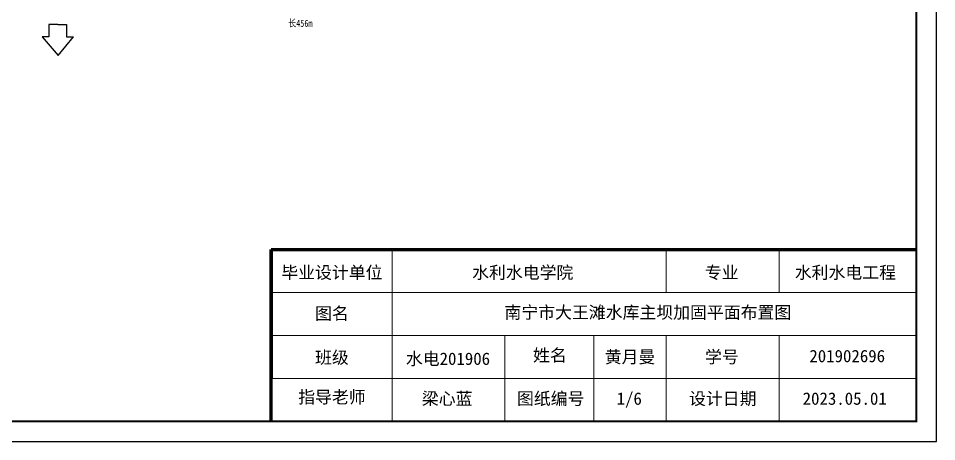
# Model space of a CAD drawing. Header units: millimetres. Extents: x 2456 to 5353, y 685 to 1986.
# Drawn here: x 4850.2 to 5302.1, y 698.3 to 906.8 of the extents above; entities that cross this region are included whole.
import ezdxf
from ezdxf.enums import TextEntityAlignment as Align

# ---------------------------------------------------------------- set-up
doc = ezdxf.new("R2010")
doc.units = ezdxf.units.MM
doc.layers.get('0').update_dxf_attribs({"color": 10})
for name, color, linetype in [('0-外框', 6, 'Continuous'), ('2文字', 7, 'Continuous'), ('5C 大坝标注', 7, 'Continuous'), ('DSX', 8, 'Continuous'), ('图框', 7, 'Continuous')]:
    doc.layers.add(name, color=color, linetype=linetype)
doc.styles.add('HT', font='', dxfattribs={"width": 0.8})
doc.styles.add('宋体', font='')
doc.styles.get('HT').set_extended_font_data('SimHei')
doc.styles.get('宋体').set_extended_font_data('SimSun')

msp = doc.modelspace()

# ---------------------------------------------------------------- linework, layer by layer
at = {"color": 0, "linetype": 'ByBlock', "lineweight": 70}
for p, q in [((4974.5968, 708.3151), (4974.5968, 792.993)), ((4974.5968, 792.993), (5292.1389, 792.993)), ((4974.5968, 792.993), (4974.5968, 771.8235)), ((4974.5968, 771.8235), (4974.5968, 750.6541)), ((4974.5968, 750.6541), (4974.5968, 729.4846))]:
    msp.add_line(p, q, dxfattribs=at)
at = {"color": 0, "linetype": 'ByBlock', "lineweight": 18}
for p, q in [((5034.1359, 708.3151), (5034.1359, 792.993)), ((5169.0913, 771.8235), (5169.0913, 792.993)), ((5224.6612, 771.8235), (5224.6612, 792.993)), ((4974.5968, 771.8235), (5292.1389, 771.8235)), ((4974.5968, 750.6541), (5292.1389, 750.6541)), ((5089.7058, 708.3151), (5089.7058, 750.6541)), ((5133.3678, 708.3151), (5133.3678, 750.6541)), ((5169.0913, 708.3151), (5169.0913, 750.6541)), ((5224.6612, 708.3151), (5224.6612, 750.6541)), ((4974.5968, 729.4846), (5292.1389, 729.4846))]:
    msp.add_line(p, q, dxfattribs=at)
at = {"layer": '0-外框', "color": 0}
msp.add_lwpolyline([(5302.1389, 698.3151), (5302.1389, 1292.3151), (4461.1389, 1292.3151), (4461.1389, 698.3151)], close=True, dxfattribs=at)
at = {"layer": 'DSX', "color": 0}
for p, q in [((4869.593, 903.67), (4865.2751, 903.67)), ((4865.2751, 903.67), (4865.2751, 897.5754)), ((4869.593, 903.67), (4865.2751, 903.67)), ((4865.2751, 903.67), (4865.2751, 897.5754)), ((4869.593, 903.67), (4873.9108, 903.67)), ((4869.593, 903.67), (4873.9108, 903.67)), ((4873.9108, 903.67), (4873.9108, 897.5754)), ((4873.9108, 903.67), (4873.9108, 897.5754)), ((4865.2751, 897.5754), (4861.8748, 897.5754)), ((4865.2751, 897.5754), (4861.8748, 897.5754)), ((4861.8748, 897.5754), (4869.7878, 888.5095)), ((4869.7878, 888.5095), (4877.3111, 897.5754)), ((4873.9108, 897.5754), (4877.3111, 897.5754)), ((4873.9108, 897.5754), (4877.3111, 897.5754))]:
    msp.add_line(p, q, dxfattribs=at)
at = {"layer": '图框', "color": 0}
msp.add_line((5292.1389, 708.3151), (5112.1389, 708.3151), dxfattribs=at)
at = {"layer": '图框', "color": 0, "const_width": 1}
msp.add_lwpolyline([(4486.1389, 708.3151), (4486.1389, 1282.3151), (5292.1389, 1282.3151), (5292.1389, 708.3151), (4486.1389, 708.3151)], dxfattribs=at)

# ---------------------------------------------------------------- texts
at = {"layer": '2文字', "color": 0, "linetype": 'Continuous', "style": '宋体'}
for s, height, p in [('毕业设计单位', 6.08645, (5004.5458, 781.6113)), ('水利水电学院', 6.08645, (5098.4473, 781.6113)), ('专业', 6.08645, (5196.3775, 781.6113)), ('水利水电工程', 6.08645, (5257.2313, 781.6113)), ('图名', 6.08645, (5004.5458, 761.4466)), ('南宁市大王滩水库主坝加固平面布置图', 6.086447, (5160.032, 761.9722)), ('班级', 6.08645, (5004.5458, 739.7795)), ('水电201906', 6.08645, (5061.6562, 739.1445)), ('姓名', 6.08645, (5111.8155, 740.8828)), ('黄月曼', 6.08645, (5151.2726, 740.0611)), ('学号', 6.08645, (5196.4837, 740.0611)), ('201902696', 6.08645, (5258.1354, 740.472)), ('指导老师', 6.08645, (5004.5458, 720.2619)), ('梁心蓝', 6.08645, (5061.2612, 719.5179)), ('图纸编号', 6.08645, (5112.2265, 719.5179)), ('设计日期', 6.08645, (5196.8948, 719.5179)), ('1/6', 6.08645, (5150.8616, 719.5179)), ('2023.05.01', 6.08645, (5256.9023, 719.5179))]:
    msp.add_text(s, height=height, dxfattribs=at).set_placement(p, align=Align.MIDDLE_CENTER)
at = {"layer": '5C 大坝标注', "style": 'HT', "width": 0.8}
msp.add_text('长456m', height=3.5, rotation=359.296076, dxfattribs=at).set_placement((4983.037, 902.6717, -232.466))

doc.saveas('drawing.dxf')
